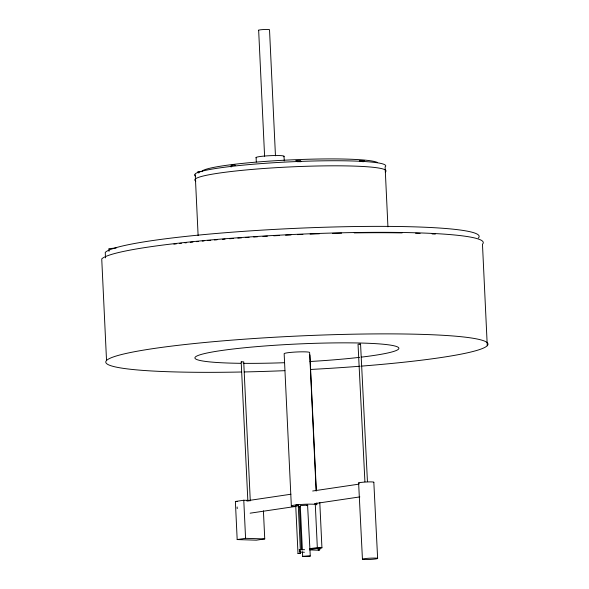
<?xml version="1.0" encoding="UTF-8"?>
<svg xmlns="http://www.w3.org/2000/svg" width="589" height="589" viewBox="0 0 589 589"><rect width="100%" height="100%" fill="white"/><g stroke="black" fill="none" stroke-linecap="round" stroke-linejoin="round"><path stroke-width="0.88" d="M300.434 551.576L300.523 553.395L297.99 553.513L295.715 505.274L296.503 505.119L298.248 505.126L300.346 549.758M298.248 505.156L295.715 505.274M297.99 553.513L300.523 553.365M300.964 161.695L296.944 161.666M309.593 354.895L309.519 355.064M247.859 500.944L241.188 361.977L242.212 361.823L243.728 361.874L250.281 500.79M247.733 500.893L249.972 500.716M302.378 550.001L300.28 505.568L307.583 505.134L310.27 556.068L302.687 556.436L302.459 551.812M307.878 505.296L306.457 505.59M302.672 556.347L310.27 556.068M364.915 481.758L358.031 344.256L359.445 344.086L360.564 344.153L367.448 481.655M360.564 344.153L359.805 344.27M300.714 160.495L295.847 160.65L296.782 160.76M364.377 160.642L359.511 160.797L361.653 160.9M202.034 171.679L202.587 171.487L197.676 171.819M235.18 165.435C236.918 164.618 227.619 165.516 232.162 165.642M263.416 510.818L264.741 538.92L256.333 540.172L237.176 539.568L235.379 501.489L243.78 500.238L250.17 500.444M246.467 500.827L290.907 494.237M312.678 491.005L358.937 484.143M250.126 513.181L296.385 506.319M314.519 503.632L359.872 496.902M237.176 539.568L245.576 538.324L264.741 538.92M309.394 548.72L317.331 547.615L321.933 547.792L319.79 502.454M309.593 549.515L321.933 547.792M231.749 166.54L230.741 166.739L231.197 166.886M198.132 172.849L199.192 172.732M116.166 248.021L108.891 248.646L109.017 251.363M317.861 549.117L319.054 549.147M362.493 161.68L363.7 161.673M241.74 362.051L241.188 361.977M235.379 501.489L237.205 501.541M300.331 549.552L304.587 549.714M309.534 549.89L318.936 550.251M300.103 552.092L304.403 552.261M318.752 549.095L318.465 548.433L318.494 549.103M299.573 549.559L299.698 551.93M373.831 482.31L377.637 558.505A7.657 0.633 -2.9 0 1 365.541 559.55A7.657 0.633 -2.9 0 1 366.925 558.394A7.657 0.633 -2.9 0 1 377.637 558.505M358.62 482.936L362.434 559.13M487.265 345.75L482.472 244.207A191.373 17.015 -2.7 0 0 309.505 233.789A191.373 17.015 -2.7 0 0 101.735 258.917L106.528 360.468M387.937 226.853L385.11 166.886A95.69 8.504 -2.7 0 0 301.075 161.386A95.69 8.504 -2.7 0 0 195.202 173.829L198.118 235.622M309.924 354.961L316.322 490.541M316.16 491.116L309.63 352.553A12.759 1.134 -2.7 0 0 297.371 351.95A12.759 1.134 -2.7 0 0 284.156 353.665L291.341 505.988M316.727 503.043L316.816 504.876A12.759 1.134 -2.7 0 0 299.639 504.574A12.759 1.134 -2.7 0 0 294.736 506.643M315.277 504.096L317.331 547.615M284.045 156.38L284.259 160.907M299.411 506.312L301.465 549.831M275.461 155.82L269.519 29.796A5.478 0.486 -2.7 0 0 263.997 29.516A5.478 0.486 -2.7 0 0 258.674 30.319M258.652 30.194L264.594 156.218M256.09 157.491L256.303 162.027M243.78 500.238L245.576 538.324M105.497 257.864L105.247 252.423A187.545 16.669 -2.7 0 1 308.857 227.796A187.545 16.669 -2.7 0 1 478.371 238M241.505 371.998A191.373 17.015 -2.7 0 1 139.541 350.801A191.373 17.015 -2.7 0 1 448.258 335.627A191.373 17.015 -2.7 0 1 361.926 366.078M360.1 366.225A191.373 17.015 -2.7 0 1 310.432 369.465M284.892 370.665A191.373 17.015 -2.7 0 1 244.229 371.946M240.658 363.317A102.066 9.071 -2.7 0 1 217.967 351.051A102.066 9.071 -2.7 0 1 369.067 343.313A102.066 9.071 -2.7 0 1 361.248 357.14M359.577 357.339A102.066 9.071 -2.7 0 1 310.028 361.499M284.325 362.714A102.066 9.071 -2.7 0 1 243.235 363.339M173.873 244.148A187.545 16.669 -2.7 0 1 176.354 243.853M179.726 243.463A187.545 16.669 -2.7 0 1 181.441 243.272M184.924 242.889A187.545 16.669 -2.7 0 1 186.684 242.697M190.254 242.315A187.545 16.669 -2.7 0 1 192.971 242.035M196.63 241.667A187.545 16.669 -2.7 0 1 198.486 241.483M202.211 241.122A187.545 16.669 -2.7 0 1 204.088 240.945M207.873 240.592A187.545 16.669 -2.7 0 1 210.722 240.334M214.455 240.003A187.545 16.669 -2.7 0 1 217.069 239.775M222.37 239.333A187.545 16.669 -2.7 0 1 225.057 239.112M229.585 238.751A187.545 16.669 -2.7 0 1 233.244 238.471M237.853 238.125A187.545 16.669 -2.7 0 1 241.564 237.853M245.296 237.588A187.545 16.669 -2.7 0 1 249.037 237.33M253.726 237.021A187.545 16.669 -2.7 0 1 257.474 236.778M262.952 236.439A187.545 16.669 -2.7 0 1 267.421 236.167M273.738 235.806A187.545 16.669 -2.7 0 1 279.186 235.512M285.569 235.188A187.545 16.669 -2.7 0 1 291.047 234.923M297.423 234.628A187.545 16.669 -2.7 0 1 302.864 234.393M310.086 234.105A187.545 16.669 -2.7 0 1 319.407 233.774M332.439 233.377A187.545 16.669 -2.7 0 1 341.642 233.148M354.225 232.905A187.545 16.669 -2.7 0 1 402.125 232.905M415.539 233.229A187.545 16.669 -2.7 0 1 420.112 233.384M432.112 233.921A187.545 16.669 -2.7 0 1 435.3 234.098M300.324 506.695A12.759 1.134 -2.7 0 1 298.019 506.717M319.621 547.969A1.274 0.883 -87.8 0 1 319.68 549.883A1.274 0.883 -87.8 0 1 318.354 549.773M299.477 552.04A1.274 0.883 -87.8 0 0 300.213 550.87A1.274 0.883 -87.8 0 0 299.639 549.581L299.418 549.515A1.274 0.883 -87.8 0 0 299.183 549.537M195.85 181.103A95.69 8.504 -2.7 0 1 288.831 166.989A95.69 8.504 -2.7 0 1 385.353 171.966M256.289 157.808A14.033 1.244 -2.7 0 1 271.154 155.636A14.033 1.244 -2.7 0 1 283.287 156.733M195.614 176.03A95.69 8.504 -2.7 0 1 194.613 174.594M202.16 171.031A88.556 7.871 -2.7 0 1 288.588 160.002A88.556 7.871 -2.7 0 1 377.534 162.564M359.238 483.223A7.657 0.633 -2.9 0 1 366.027 482.001A7.657 0.633 -2.9 0 1 373.36 482.494M237.242 508.624A6.376 4.756 81.6 0 1 237.161 506.967"/></g></svg>
